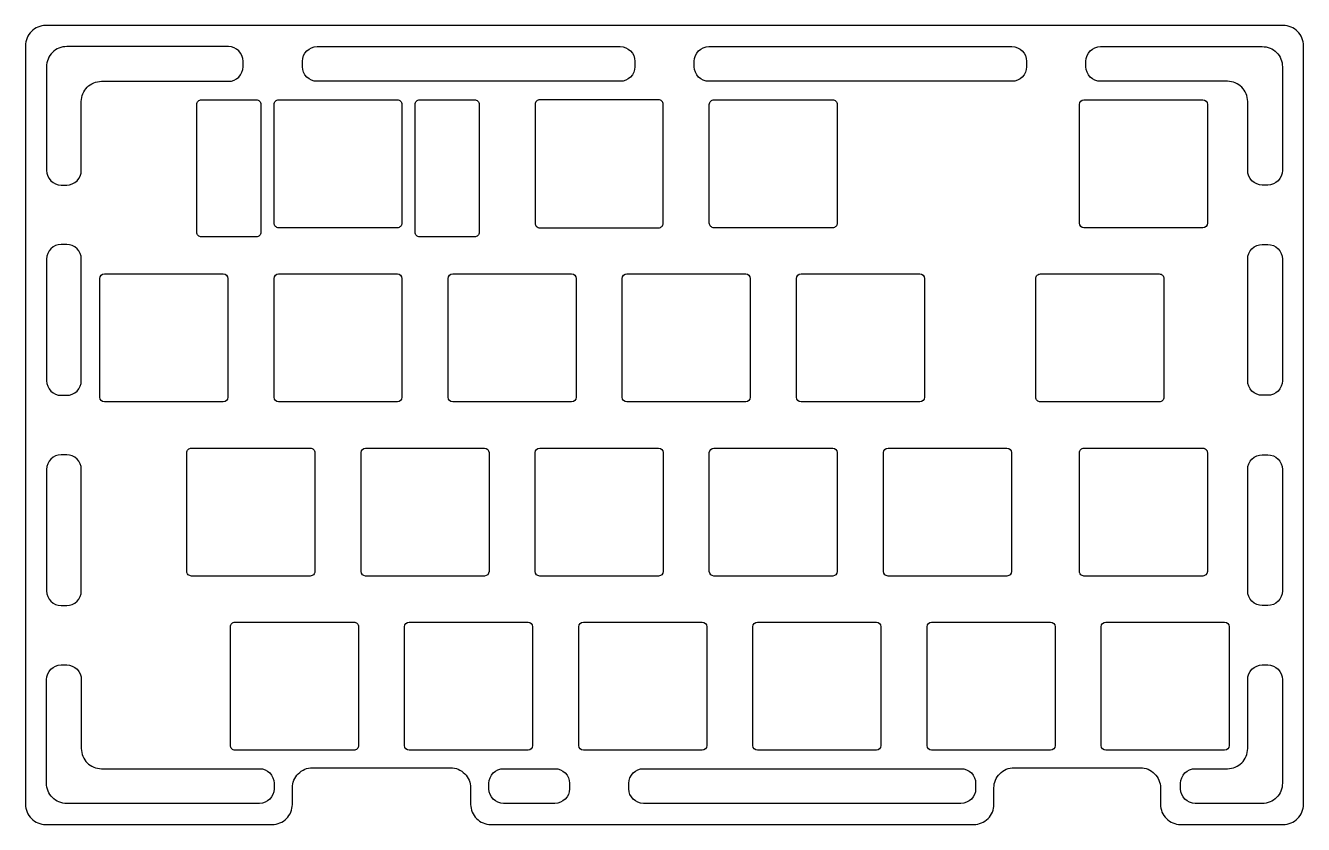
# Model space of a CAD drawing. Header units: millimetres. Extents: x -146 to -6, y 29 to 116.
import ezdxf

# ---------------------------------------------------------------- set-up
doc = ezdxf.new("R2010")
doc.units = ezdxf.units.MM
doc.layers.get('0').update_dxf_attribs({"linetype": 'CONTINUOUS'})

msp = doc.modelspace()

# ---------------------------------------------------------------- linework, layer by layer
for points in [[(-118.95, 28.53, 0.414214), (-116.75, 30.73), (-116.75, 32.53, -0.414214), (-114.55, 34.73), (-99.45, 34.73, -0.414214), (-97.25, 32.53), (-97.25, 30.73, 0.414214), (-95.05, 28.53), (-42.21, 28.53, 0.414214), (-40.01, 30.73), (-40.01, 32.53, -0.414214), (-37.81, 34.73), (-23.99, 34.73, -0.414214), (-21.79, 32.53), (-21.79, 30.73, 0.414214), (-19.59, 28.53), (-8.35, 28.53, 0.414214), (-6.15, 30.73), (-6.15, 113.73, 0.414214), (-8.35, 115.93), (-143.74, 115.93, 0.414214), (-145.94, 113.73), (-145.94, 30.73, 0.414214), (-143.74, 28.53)], [(-141.44, 98.48, 0.414214), (-139.84, 100.08), (-139.84, 107.63, -0.414214), (-137.64, 109.83), (-123.74, 109.83, 0.414214), (-122.14, 111.43), (-122.14, 112.03, 0.414214), (-123.74, 113.63), (-141.44, 113.63, 0.414214), (-143.64, 111.43), (-143.64, 100.08, 0.414214), (-142.04, 98.48)], [(-79.29, 112.03), (-79.29, 111.43, -0.414214), (-80.89, 109.83), (-114.04, 109.83, -0.414214), (-115.64, 111.43), (-115.64, 112.03, -0.414214), (-114.04, 113.63), (-80.89, 113.63, -0.414214)], [(-71.19, 113.63), (-38.04, 113.63, -0.414214), (-36.44, 112.03), (-36.44, 111.43, -0.414214), (-38.04, 109.83), (-71.19, 109.83, -0.414214), (-72.79, 111.43), (-72.79, 112.03, -0.414214)], [(-29.94, 111.43), (-29.94, 112.03, -0.414214), (-28.34, 113.63), (-10.65, 113.63, -0.414214), (-8.45, 111.43), (-8.45, 100.08, -0.414214), (-10.05, 98.48), (-10.65, 98.48, -0.414214), (-12.25, 100.08), (-12.25, 107.63, 0.414214), (-14.45, 109.83), (-28.34, 109.83, -0.414214)], [(-126.7, 107.81), (-120.7, 107.81, -0.414214), (-120.2, 107.31), (-120.2, 93.31, -0.414214), (-120.7, 92.81), (-126.7, 92.81, -0.414214), (-127.2, 93.31), (-127.2, 107.31, -0.414214)], [(-105.26, 93.81), (-118.26, 93.81, -0.414214), (-118.76, 94.31), (-118.76, 107.31, -0.414214), (-118.26, 107.81), (-105.26, 107.81, -0.414214), (-104.76, 107.31), (-104.76, 94.31, -0.414214)], [(-102.82, 107.81), (-96.82, 107.81, -0.414214), (-96.32, 107.31), (-96.32, 93.31, -0.414214), (-96.82, 92.81), (-102.82, 92.81, -0.414214), (-103.32, 93.31), (-103.32, 107.31, -0.414214)], [(-90.19, 94.31, 0.414214), (-89.69, 93.81), (-76.69, 93.81, 0.414214), (-76.19, 94.31), (-76.19, 107.31, 0.414214), (-76.69, 107.81), (-89.69, 107.81, 0.414214), (-90.19, 107.31)], [(-71.14, 94.31), (-71.14, 107.31, -0.414214), (-70.64, 107.81), (-57.64, 107.81, -0.414214), (-57.14, 107.31), (-57.14, 94.31, -0.414214), (-57.64, 93.81), (-70.64, 93.81, -0.414214)], [(-30.66, 94.31), (-30.66, 107.31, -0.414202), (-30.16, 107.81), (-17.16, 107.81, -0.414202), (-16.66, 107.31), (-16.66, 94.31, -0.414202), (-17.16, 93.81), (-30.16, 93.81, -0.414202)], [(-142.04, 91.98, 0.414214), (-143.64, 90.38), (-143.64, 77.08, 0.414214), (-142.04, 75.48), (-141.44, 75.48, 0.414214), (-139.84, 77.08), (-139.84, 90.38, 0.414214), (-141.44, 91.98)], [(-10.65, 91.98), (-10.05, 91.98, -0.414214), (-8.45, 90.38), (-8.45, 77.08, -0.414214), (-10.05, 75.48), (-10.65, 75.48, -0.414214), (-12.25, 77.08), (-12.25, 90.38, -0.414214)], [(-137.31, 88.76), (-124.31, 88.76, -0.414202), (-123.81, 88.26), (-123.81, 75.26, -0.414202), (-124.31, 74.76), (-137.31, 74.76, -0.414202), (-137.81, 75.26), (-137.81, 88.26, -0.414202)], [(-105.26, 74.76), (-118.26, 74.76, -0.414202), (-118.76, 75.26), (-118.76, 88.26, -0.414202), (-118.26, 88.76), (-105.26, 88.76, -0.414202), (-104.76, 88.26), (-104.76, 75.26, -0.414202)], [(-99.21, 88.76), (-86.21, 88.76, -0.414202), (-85.71, 88.26), (-85.71, 75.26, -0.414202), (-86.21, 74.76), (-99.21, 74.76, -0.414202), (-99.71, 75.26), (-99.71, 88.26, -0.414202)], [(-80.16, 88.76), (-67.16, 88.76, -0.414202), (-66.66, 88.26), (-66.66, 75.26, -0.414202), (-67.16, 74.76), (-80.16, 74.76, -0.414202), (-80.66, 75.26), (-80.66, 88.26, -0.414202)], [(-61.11, 88.76), (-48.11, 88.76, -0.414202), (-47.61, 88.26), (-47.61, 75.26, -0.414202), (-48.11, 74.76), (-61.11, 74.76, -0.414202), (-61.61, 75.26), (-61.61, 88.26, -0.414202)], [(-34.92, 88.76), (-21.92, 88.76, -0.414214), (-21.42, 88.26), (-21.42, 75.26, -0.414214), (-21.92, 74.76), (-34.92, 74.76, -0.414214), (-35.42, 75.26), (-35.42, 88.26, -0.414214)], [(-142.04, 68.98, 0.414214), (-143.64, 67.38), (-143.64, 54.08, 0.414214), (-142.04, 52.48), (-141.44, 52.48, 0.414214), (-139.84, 54.08), (-139.84, 67.38, 0.414214), (-141.44, 68.98)], [(-114.79, 55.71), (-127.79, 55.71, -0.414214), (-128.29, 56.21), (-128.29, 69.21, -0.414214), (-127.79, 69.71), (-114.79, 69.71, -0.414214), (-114.29, 69.21), (-114.29, 56.21, -0.414214)], [(-95.74, 55.71), (-108.74, 55.71, -0.414202), (-109.24, 56.21), (-109.24, 69.21, -0.414202), (-108.74, 69.71), (-95.74, 69.71, -0.414202), (-95.24, 69.21), (-95.24, 56.21, -0.414202)], [(-89.69, 69.71), (-76.69, 69.71, -0.414202), (-76.19, 69.21), (-76.19, 56.21, -0.414202), (-76.69, 55.71), (-89.69, 55.71, -0.414202), (-90.19, 56.21), (-90.19, 69.21, -0.414202)], [(-70.64, 69.71), (-57.64, 69.71, -0.414202), (-57.14, 69.21), (-57.14, 56.21, -0.414202), (-57.64, 55.71), (-70.64, 55.71, -0.414202), (-71.14, 56.21), (-71.14, 69.21, -0.414202)], [(-38.59, 55.71), (-51.59, 55.71, -0.414202), (-52.09, 56.21), (-52.09, 69.21, -0.414202), (-51.59, 69.71), (-38.59, 69.71, -0.414202), (-38.09, 69.21), (-38.09, 56.21, -0.414202)], [(-30.16, 69.71), (-17.16, 69.71, -0.414214), (-16.66, 69.21), (-16.66, 56.21, -0.414214), (-17.16, 55.71), (-30.16, 55.71, -0.414214), (-30.66, 56.21), (-30.66, 69.21, -0.414214)], [(-12.25, 54.08), (-12.25, 67.38, -0.414214), (-10.65, 68.98), (-10.05, 68.98, -0.414214), (-8.45, 67.38), (-8.45, 54.08, -0.414214), (-10.05, 52.48), (-10.65, 52.48, -0.414214)], [(-110.02, 36.66), (-123.02, 36.66, -0.414214), (-123.52, 37.16), (-123.52, 50.16, -0.414214), (-123.02, 50.66), (-110.02, 50.66, -0.414214), (-109.52, 50.16), (-109.52, 37.16, -0.414214)], [(-103.97, 50.66), (-90.97, 50.66, -0.414202), (-90.47, 50.16), (-90.47, 37.16, -0.414202), (-90.97, 36.66), (-103.97, 36.66, -0.414202), (-104.47, 37.16), (-104.47, 50.16, -0.414202)], [(-71.92, 36.66), (-84.92, 36.66, -0.414202), (-85.42, 37.16), (-85.42, 50.16, -0.414202), (-84.92, 50.66), (-71.92, 50.66, -0.414202), (-71.42, 50.16), (-71.42, 37.16, -0.414202)], [(-52.87, 36.66), (-65.87, 36.66, -0.414202), (-66.37, 37.16), (-66.37, 50.16, -0.414202), (-65.87, 50.66), (-52.87, 50.66, -0.414202), (-52.37, 50.16), (-52.37, 37.16, -0.414202)], [(-33.82, 36.66), (-46.82, 36.66, -0.414202), (-47.32, 37.16), (-47.32, 50.16, -0.414202), (-46.82, 50.66), (-33.82, 50.66, -0.414202), (-33.32, 50.16), (-33.32, 37.16, -0.414202)], [(-27.77, 50.66), (-14.77, 50.66, -0.414202), (-14.27, 50.16), (-14.27, 37.16, -0.414202), (-14.77, 36.66), (-27.77, 36.66, -0.414202), (-28.27, 37.16), (-28.27, 50.16, -0.414202)], [(-120.35, 30.83), (-141.44, 30.83, -0.414214), (-143.64, 33.03), (-143.64, 44.38, -0.414214), (-142.04, 45.98), (-141.44, 45.98, -0.414214), (-139.84, 44.38), (-139.84, 36.83, 0.414214), (-137.64, 34.63), (-120.35, 34.63, -0.414214), (-118.75, 33.03), (-118.75, 32.43, -0.414214)], [(-17.99, 34.63), (-14.45, 34.63, 0.414214), (-12.25, 36.83), (-12.25, 44.38, -0.414214), (-10.65, 45.98), (-10.05, 45.98, -0.414214), (-8.45, 44.38), (-8.45, 33.03, -0.414214), (-10.65, 30.83), (-17.99, 30.83, -0.414214), (-19.59, 32.43), (-19.59, 33.03, -0.414214)], [(-93.65, 34.63), (-88.04, 34.63, -0.414214), (-86.44, 33.03), (-86.44, 32.43, -0.414214), (-88.04, 30.83), (-93.65, 30.83, -0.414214), (-95.25, 32.43), (-95.25, 33.03, -0.414214)], [(-43.61, 30.83), (-78.34, 30.83, -0.414214), (-79.94, 32.43), (-79.94, 33.03, -0.414214), (-78.34, 34.63), (-43.61, 34.63, -0.414214), (-42.01, 33.03), (-42.01, 32.43, -0.414214)]]:
    msp.add_lwpolyline(points, format="xyb", close=True)

doc.saveas('drawing.dxf')
